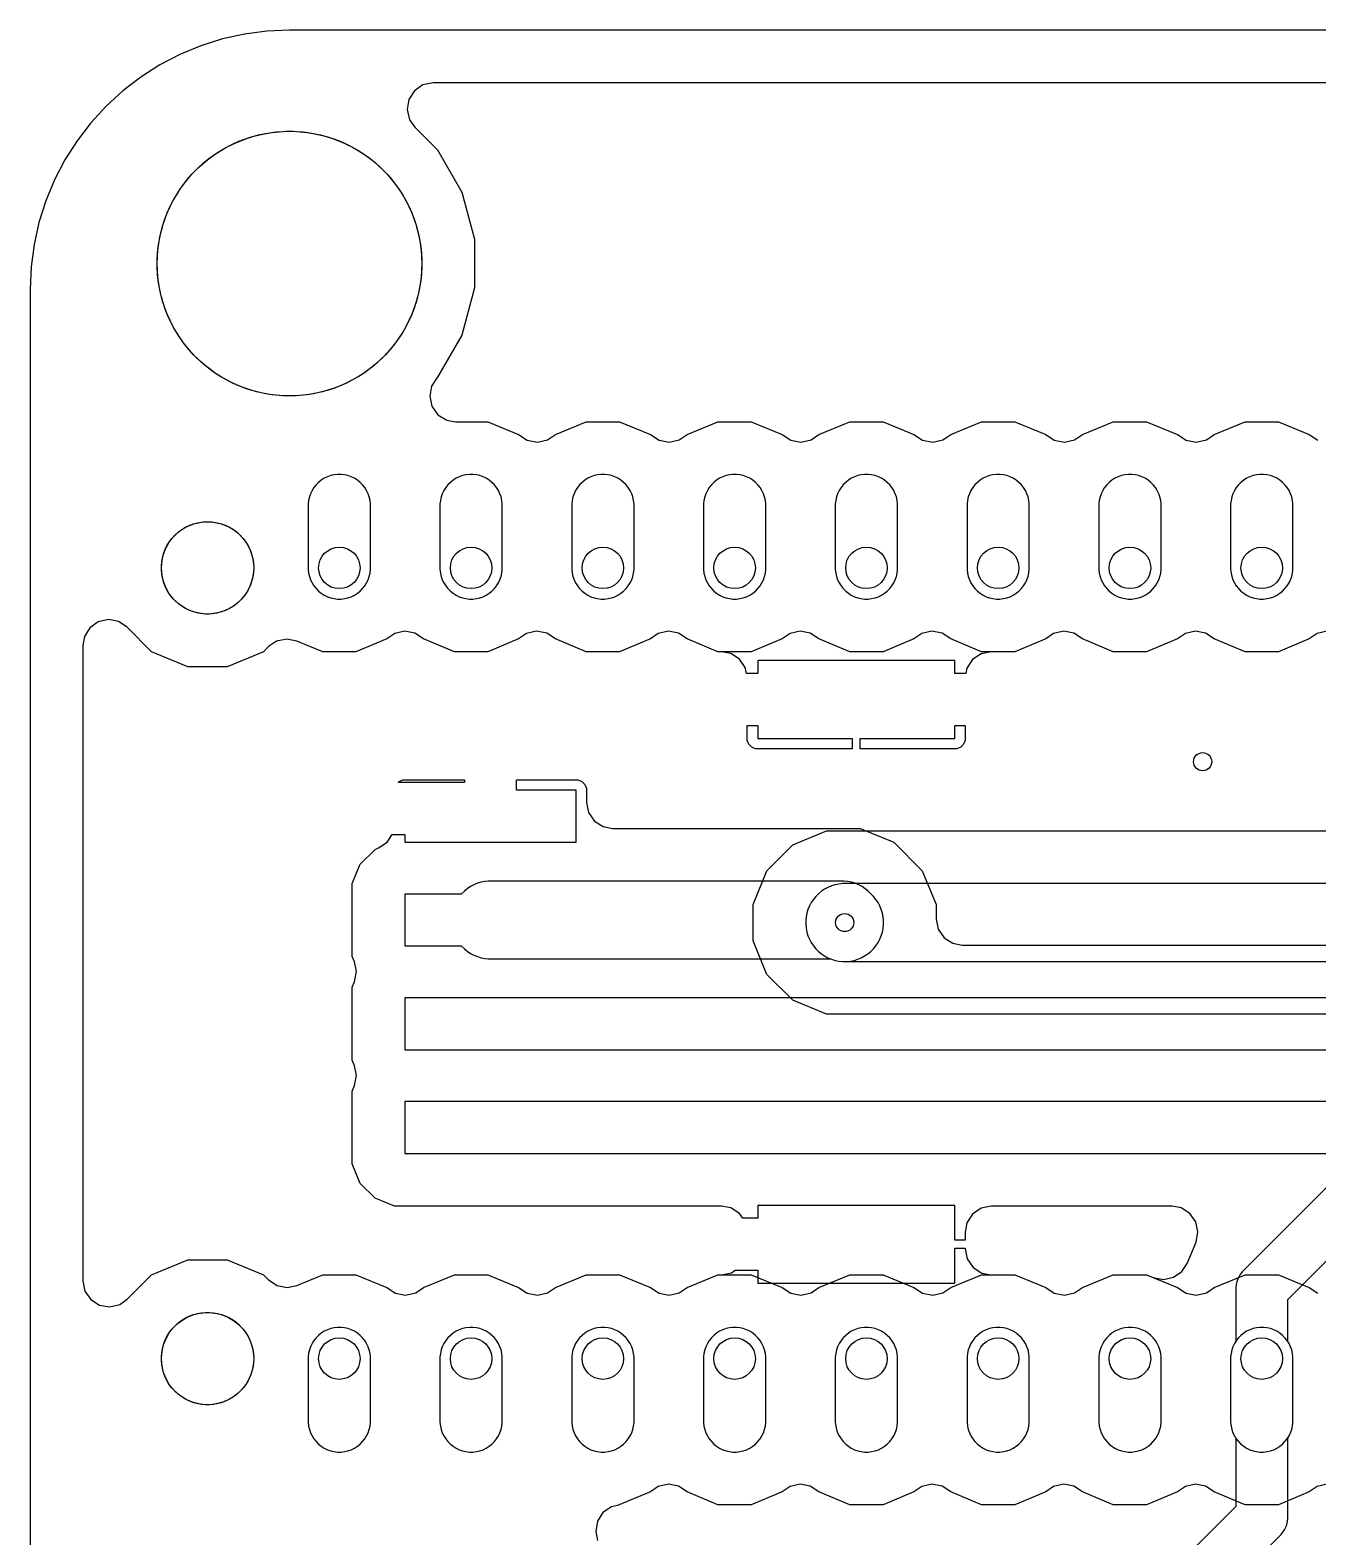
# Model space of a CAD drawing. Header units: millimetres. Extents: x 0 to 94.5, y 0 to 74.5.
# Drawn here: x 0 to 24.82, y 45.46 to 74.5 of the extents above; entities that cross this region are included whole.
import ezdxf

# ---------------------------------------------------------------- set-up
doc = ezdxf.new("R2010")
doc.units = ezdxf.units.MM

msp = doc.modelspace()

# ---------------------------------------------------------------- linework, layer by layer
at = {"layer": '16_copper'}
for points in [[(6.061, 63.544), (6.126, 63.559), (6.19, 63.581), (6.251, 63.61), (6.308, 63.646), (6.36, 63.688), (6.408, 63.736), (6.45, 63.789), (6.486, 63.846), (6.515, 63.906), (6.537, 63.97), (6.552, 64.036), (6.56, 64.103), (6.56, 65.37), (6.552, 65.437), (6.537, 65.503), (6.515, 65.566), (6.486, 65.627), (6.45, 65.684), (6.408, 65.737), (6.36, 65.784), (6.308, 65.826), (6.251, 65.862), (6.19, 65.892), (6.126, 65.914), (6.061, 65.929), (5.994, 65.936), (5.926, 65.936), (5.859, 65.929), (5.794, 65.914), (5.73, 65.892), (5.669, 65.862), (5.612, 65.826), (5.56, 65.784), (5.512, 65.737), (5.47, 65.684), (5.434, 65.627), (5.405, 65.566), (5.383, 65.503), (5.368, 65.437), (5.36, 65.37), (5.36, 64.103), (5.368, 64.036), (5.383, 63.97), (5.405, 63.906), (5.434, 63.846), (5.47, 63.789), (5.512, 63.736), (5.56, 63.688), (5.612, 63.646), (5.669, 63.61), (5.73, 63.581), (5.794, 63.559), (5.859, 63.544), (5.926, 63.536), (5.994, 63.536)], [(8.601, 63.544), (8.666, 63.559), (8.73, 63.581), (8.791, 63.61), (8.848, 63.646), (8.9, 63.688), (8.948, 63.736), (8.99, 63.789), (9.026, 63.846), (9.055, 63.906), (9.077, 63.97), (9.092, 64.036), (9.1, 64.103), (9.1, 65.37), (9.092, 65.437), (9.077, 65.503), (9.055, 65.566), (9.026, 65.627), (8.99, 65.684), (8.948, 65.737), (8.9, 65.784), (8.848, 65.826), (8.791, 65.862), (8.73, 65.892), (8.666, 65.914), (8.601, 65.929), (8.534, 65.936), (8.466, 65.936), (8.399, 65.929), (8.334, 65.914), (8.27, 65.892), (8.209, 65.862), (8.152, 65.826), (8.1, 65.784), (8.052, 65.737), (8.01, 65.684), (7.974, 65.627), (7.945, 65.566), (7.923, 65.503), (7.908, 65.437), (7.9, 65.37), (7.9, 64.103), (7.908, 64.036), (7.923, 63.97), (7.945, 63.906), (7.974, 63.846), (8.01, 63.789), (8.052, 63.736), (8.1, 63.688), (8.152, 63.646), (8.209, 63.61), (8.27, 63.581), (8.334, 63.559), (8.399, 63.544), (8.466, 63.536), (8.534, 63.536)], [(11.141, 63.544), (11.206, 63.559), (11.27, 63.581), (11.331, 63.61), (11.388, 63.646), (11.44, 63.688), (11.488, 63.736), (11.53, 63.789), (11.566, 63.846), (11.595, 63.906), (11.617, 63.97), (11.632, 64.036), (11.64, 64.103), (11.64, 65.37), (11.632, 65.437), (11.617, 65.503), (11.595, 65.566), (11.566, 65.627), (11.53, 65.684), (11.488, 65.737), (11.44, 65.784), (11.388, 65.826), (11.331, 65.862), (11.27, 65.892), (11.206, 65.914), (11.141, 65.929), (11.074, 65.936), (11.006, 65.936), (10.939, 65.929), (10.874, 65.914), (10.81, 65.892), (10.749, 65.862), (10.692, 65.826), (10.64, 65.784), (10.592, 65.737), (10.55, 65.684), (10.514, 65.627), (10.485, 65.566), (10.463, 65.503), (10.448, 65.437), (10.44, 65.37), (10.44, 64.103), (10.448, 64.036), (10.463, 63.97), (10.485, 63.906), (10.514, 63.846), (10.55, 63.789), (10.592, 63.736), (10.64, 63.688), (10.692, 63.646), (10.749, 63.61), (10.81, 63.581), (10.874, 63.559), (10.939, 63.544), (11.006, 63.536), (11.074, 63.536)], [(13.681, 63.544), (13.746, 63.559), (13.81, 63.581), (13.871, 63.61), (13.928, 63.646), (13.98, 63.688), (14.028, 63.736), (14.07, 63.789), (14.106, 63.846), (14.135, 63.906), (14.157, 63.97), (14.172, 64.036), (14.18, 64.103), (14.18, 65.37), (14.172, 65.437), (14.157, 65.503), (14.135, 65.566), (14.106, 65.627), (14.07, 65.684), (14.028, 65.737), (13.98, 65.784), (13.928, 65.826), (13.871, 65.862), (13.81, 65.892), (13.746, 65.914), (13.681, 65.929), (13.614, 65.936), (13.546, 65.936), (13.479, 65.929), (13.414, 65.914), (13.35, 65.892), (13.289, 65.862), (13.232, 65.826), (13.18, 65.784), (13.132, 65.737), (13.09, 65.684), (13.054, 65.627), (13.025, 65.566), (13.003, 65.503), (12.988, 65.437), (12.98, 65.37), (12.98, 64.103), (12.988, 64.036), (13.003, 63.97), (13.025, 63.906), (13.054, 63.846), (13.09, 63.789), (13.132, 63.736), (13.18, 63.688), (13.232, 63.646), (13.289, 63.61), (13.35, 63.581), (13.414, 63.559), (13.479, 63.544), (13.546, 63.536), (13.614, 63.536)], [(16.221, 63.544), (16.286, 63.559), (16.35, 63.581), (16.411, 63.61), (16.468, 63.646), (16.52, 63.688), (16.568, 63.736), (16.61, 63.789), (16.646, 63.846), (16.675, 63.906), (16.697, 63.97), (16.712, 64.036), (16.72, 64.103), (16.72, 65.37), (16.712, 65.437), (16.697, 65.503), (16.675, 65.566), (16.646, 65.627), (16.61, 65.684), (16.568, 65.737), (16.52, 65.784), (16.468, 65.826), (16.411, 65.862), (16.35, 65.892), (16.286, 65.914), (16.221, 65.929), (16.154, 65.936), (16.086, 65.936), (16.019, 65.929), (15.954, 65.914), (15.89, 65.892), (15.829, 65.862), (15.772, 65.826), (15.72, 65.784), (15.672, 65.737), (15.63, 65.684), (15.594, 65.627), (15.565, 65.566), (15.543, 65.503), (15.528, 65.437), (15.52, 65.37), (15.52, 64.103), (15.528, 64.036), (15.543, 63.97), (15.565, 63.906), (15.594, 63.846), (15.63, 63.789), (15.672, 63.736), (15.72, 63.688), (15.772, 63.646), (15.829, 63.61), (15.89, 63.581), (15.954, 63.559), (16.019, 63.544), (16.086, 63.536), (16.154, 63.536)], [(18.761, 63.544), (18.826, 63.559), (18.89, 63.581), (18.951, 63.61), (19.008, 63.646), (19.06, 63.688), (19.108, 63.736), (19.15, 63.789), (19.186, 63.846), (19.215, 63.906), (19.237, 63.97), (19.252, 64.036), (19.26, 64.103), (19.26, 65.37), (19.252, 65.437), (19.237, 65.503), (19.215, 65.566), (19.186, 65.627), (19.15, 65.684), (19.108, 65.737), (19.06, 65.784), (19.008, 65.826), (18.951, 65.862), (18.89, 65.892), (18.826, 65.914), (18.761, 65.929), (18.694, 65.936), (18.626, 65.936), (18.559, 65.929), (18.494, 65.914), (18.43, 65.892), (18.369, 65.862), (18.312, 65.826), (18.26, 65.784), (18.212, 65.737), (18.17, 65.684), (18.134, 65.627), (18.105, 65.566), (18.083, 65.503), (18.068, 65.437), (18.06, 65.37), (18.06, 64.103), (18.068, 64.036), (18.083, 63.97), (18.105, 63.906), (18.134, 63.846), (18.17, 63.789), (18.212, 63.736), (18.26, 63.688), (18.312, 63.646), (18.369, 63.61), (18.43, 63.581), (18.494, 63.559), (18.559, 63.544), (18.626, 63.536), (18.694, 63.536)], [(21.301, 63.544), (21.366, 63.559), (21.43, 63.581), (21.491, 63.61), (21.548, 63.646), (21.6, 63.688), (21.648, 63.736), (21.69, 63.789), (21.726, 63.846), (21.755, 63.906), (21.777, 63.97), (21.792, 64.036), (21.8, 64.103), (21.8, 65.37), (21.792, 65.437), (21.777, 65.503), (21.755, 65.566), (21.726, 65.627), (21.69, 65.684), (21.648, 65.737), (21.6, 65.784), (21.548, 65.826), (21.491, 65.862), (21.43, 65.892), (21.366, 65.914), (21.301, 65.929), (21.234, 65.936), (21.166, 65.936), (21.099, 65.929), (21.034, 65.914), (20.97, 65.892), (20.909, 65.862), (20.852, 65.826), (20.8, 65.784), (20.752, 65.737), (20.71, 65.684), (20.674, 65.627), (20.645, 65.566), (20.623, 65.503), (20.608, 65.437), (20.6, 65.37), (20.6, 64.103), (20.608, 64.036), (20.623, 63.97), (20.645, 63.906), (20.674, 63.846), (20.71, 63.789), (20.752, 63.736), (20.8, 63.688), (20.852, 63.646), (20.909, 63.61), (20.97, 63.581), (21.034, 63.559), (21.099, 63.544), (21.166, 63.536), (21.234, 63.536)], [(23.841, 63.544), (23.906, 63.559), (23.97, 63.581), (24.031, 63.61), (24.088, 63.646), (24.14, 63.688), (24.188, 63.736), (24.23, 63.789), (24.266, 63.846), (24.295, 63.906), (24.317, 63.97), (24.332, 64.036), (24.34, 64.103), (24.34, 65.37), (24.332, 65.437), (24.317, 65.503), (24.295, 65.566), (24.266, 65.627), (24.23, 65.684), (24.188, 65.737), (24.14, 65.784), (24.088, 65.826), (24.031, 65.862), (23.97, 65.892), (23.906, 65.914), (23.841, 65.929), (23.774, 65.936), (23.706, 65.936), (23.639, 65.929), (23.574, 65.914), (23.51, 65.892), (23.449, 65.862), (23.392, 65.826), (23.34, 65.784), (23.292, 65.737), (23.25, 65.684), (23.214, 65.627), (23.185, 65.566), (23.163, 65.503), (23.148, 65.437), (23.14, 65.37), (23.14, 64.103), (23.148, 64.036), (23.163, 63.97), (23.185, 63.906), (23.214, 63.846), (23.25, 63.789), (23.292, 63.736), (23.34, 63.688), (23.392, 63.646), (23.449, 63.61), (23.51, 63.581), (23.574, 63.559), (23.639, 63.544), (23.706, 63.536), (23.774, 63.536)], [(6.061, 47.104), (6.126, 47.119), (6.19, 47.141), (6.251, 47.17), (6.308, 47.206), (6.36, 47.248), (6.408, 47.296), (6.45, 47.349), (6.486, 47.406), (6.515, 47.466), (6.537, 47.53), (6.552, 47.596), (6.56, 47.663), (6.56, 48.93), (6.552, 48.997), (6.537, 49.063), (6.515, 49.126), (6.486, 49.187), (6.45, 49.244), (6.408, 49.297), (6.36, 49.344), (6.308, 49.386), (6.251, 49.422), (6.19, 49.452), (6.126, 49.474), (6.061, 49.489), (5.994, 49.496), (5.926, 49.496), (5.859, 49.489), (5.794, 49.474), (5.73, 49.452), (5.669, 49.422), (5.612, 49.386), (5.56, 49.344), (5.512, 49.297), (5.47, 49.244), (5.434, 49.187), (5.405, 49.126), (5.383, 49.063), (5.368, 48.997), (5.36, 48.93), (5.36, 47.663), (5.368, 47.596), (5.383, 47.53), (5.405, 47.466), (5.434, 47.406), (5.47, 47.349), (5.512, 47.296), (5.56, 47.248), (5.612, 47.206), (5.669, 47.17), (5.73, 47.141), (5.794, 47.119), (5.859, 47.104), (5.926, 47.096), (5.994, 47.096)], [(8.601, 47.104), (8.666, 47.119), (8.73, 47.141), (8.791, 47.17), (8.848, 47.206), (8.9, 47.248), (8.948, 47.296), (8.99, 47.349), (9.026, 47.406), (9.055, 47.466), (9.077, 47.53), (9.092, 47.596), (9.1, 47.663), (9.1, 48.93), (9.092, 48.997), (9.077, 49.063), (9.055, 49.126), (9.026, 49.187), (8.99, 49.244), (8.948, 49.297), (8.9, 49.344), (8.848, 49.386), (8.791, 49.422), (8.73, 49.452), (8.666, 49.474), (8.601, 49.489), (8.534, 49.496), (8.466, 49.496), (8.399, 49.489), (8.334, 49.474), (8.27, 49.452), (8.209, 49.422), (8.152, 49.386), (8.1, 49.344), (8.052, 49.297), (8.01, 49.244), (7.974, 49.187), (7.945, 49.126), (7.923, 49.063), (7.908, 48.997), (7.9, 48.93), (7.9, 47.663), (7.908, 47.596), (7.923, 47.53), (7.945, 47.466), (7.974, 47.406), (8.01, 47.349), (8.052, 47.296), (8.1, 47.248), (8.152, 47.206), (8.209, 47.17), (8.27, 47.141), (8.334, 47.119), (8.399, 47.104), (8.466, 47.096), (8.534, 47.096)], [(11.141, 47.104), (11.206, 47.119), (11.27, 47.141), (11.331, 47.17), (11.388, 47.206), (11.44, 47.248), (11.488, 47.296), (11.53, 47.349), (11.566, 47.406), (11.595, 47.466), (11.617, 47.53), (11.632, 47.596), (11.64, 47.663), (11.64, 48.93), (11.632, 48.997), (11.617, 49.063), (11.595, 49.126), (11.566, 49.187), (11.53, 49.244), (11.488, 49.297), (11.44, 49.344), (11.388, 49.386), (11.331, 49.422), (11.27, 49.452), (11.206, 49.474), (11.141, 49.489), (11.074, 49.496), (11.006, 49.496), (10.939, 49.489), (10.874, 49.474), (10.81, 49.452), (10.749, 49.422), (10.692, 49.386), (10.64, 49.344), (10.592, 49.297), (10.55, 49.244), (10.514, 49.187), (10.485, 49.126), (10.463, 49.063), (10.448, 48.997), (10.44, 48.93), (10.44, 47.663), (10.448, 47.596), (10.463, 47.53), (10.485, 47.466), (10.514, 47.406), (10.55, 47.349), (10.592, 47.296), (10.64, 47.248), (10.692, 47.206), (10.749, 47.17), (10.81, 47.141), (10.874, 47.119), (10.939, 47.104), (11.006, 47.096), (11.074, 47.096)], [(13.681, 47.104), (13.746, 47.119), (13.81, 47.141), (13.871, 47.17), (13.928, 47.206), (13.98, 47.248), (14.028, 47.296), (14.07, 47.349), (14.106, 47.406), (14.135, 47.466), (14.157, 47.53), (14.172, 47.596), (14.18, 47.663), (14.18, 48.93), (14.172, 48.997), (14.157, 49.063), (14.135, 49.126), (14.106, 49.187), (14.07, 49.244), (14.028, 49.297), (13.98, 49.344), (13.928, 49.386), (13.871, 49.422), (13.81, 49.452), (13.746, 49.474), (13.681, 49.489), (13.614, 49.496), (13.546, 49.496), (13.479, 49.489), (13.414, 49.474), (13.35, 49.452), (13.289, 49.422), (13.232, 49.386), (13.18, 49.344), (13.132, 49.297), (13.09, 49.244), (13.054, 49.187), (13.025, 49.126), (13.003, 49.063), (12.988, 48.997), (12.98, 48.93), (12.98, 47.663), (12.988, 47.596), (13.003, 47.53), (13.025, 47.466), (13.054, 47.406), (13.09, 47.349), (13.132, 47.296), (13.18, 47.248), (13.232, 47.206), (13.289, 47.17), (13.35, 47.141), (13.414, 47.119), (13.479, 47.104), (13.546, 47.096), (13.614, 47.096)], [(16.221, 47.104), (16.286, 47.119), (16.35, 47.141), (16.411, 47.17), (16.468, 47.206), (16.52, 47.248), (16.568, 47.296), (16.61, 47.349), (16.646, 47.406), (16.675, 47.466), (16.697, 47.53), (16.712, 47.596), (16.72, 47.663), (16.72, 48.93), (16.712, 48.997), (16.697, 49.063), (16.675, 49.126), (16.646, 49.187), (16.61, 49.244), (16.568, 49.297), (16.52, 49.344), (16.468, 49.386), (16.411, 49.422), (16.35, 49.452), (16.286, 49.474), (16.221, 49.489), (16.154, 49.496), (16.086, 49.496), (16.019, 49.489), (15.954, 49.474), (15.89, 49.452), (15.829, 49.422), (15.772, 49.386), (15.72, 49.344), (15.672, 49.297), (15.63, 49.244), (15.594, 49.187), (15.565, 49.126), (15.543, 49.063), (15.528, 48.997), (15.52, 48.93), (15.52, 47.663), (15.528, 47.596), (15.543, 47.53), (15.565, 47.466), (15.594, 47.406), (15.63, 47.349), (15.672, 47.296), (15.72, 47.248), (15.772, 47.206), (15.829, 47.17), (15.89, 47.141), (15.954, 47.119), (16.019, 47.104), (16.086, 47.096), (16.154, 47.096)], [(18.761, 47.104), (18.826, 47.119), (18.89, 47.141), (18.951, 47.17), (19.008, 47.206), (19.06, 47.248), (19.108, 47.296), (19.15, 47.349), (19.186, 47.406), (19.215, 47.466), (19.237, 47.53), (19.252, 47.596), (19.26, 47.663), (19.26, 48.93), (19.252, 48.997), (19.237, 49.063), (19.215, 49.126), (19.186, 49.187), (19.15, 49.244), (19.108, 49.297), (19.06, 49.344), (19.008, 49.386), (18.951, 49.422), (18.89, 49.452), (18.826, 49.474), (18.761, 49.489), (18.694, 49.496), (18.626, 49.496), (18.559, 49.489), (18.494, 49.474), (18.43, 49.452), (18.369, 49.422), (18.312, 49.386), (18.26, 49.344), (18.212, 49.297), (18.17, 49.244), (18.134, 49.187), (18.105, 49.126), (18.083, 49.063), (18.068, 48.997), (18.06, 48.93), (18.06, 47.663), (18.068, 47.596), (18.083, 47.53), (18.105, 47.466), (18.134, 47.406), (18.17, 47.349), (18.212, 47.296), (18.26, 47.248), (18.312, 47.206), (18.369, 47.17), (18.43, 47.141), (18.494, 47.119), (18.559, 47.104), (18.626, 47.096), (18.694, 47.096)], [(21.301, 47.104), (21.366, 47.119), (21.43, 47.141), (21.491, 47.17), (21.548, 47.206), (21.6, 47.248), (21.648, 47.296), (21.69, 47.349), (21.726, 47.406), (21.755, 47.466), (21.777, 47.53), (21.792, 47.596), (21.8, 47.663), (21.8, 48.93), (21.792, 48.997), (21.777, 49.063), (21.755, 49.126), (21.726, 49.187), (21.69, 49.244), (21.648, 49.297), (21.6, 49.344), (21.548, 49.386), (21.491, 49.422), (21.43, 49.452), (21.366, 49.474), (21.301, 49.489), (21.234, 49.496), (21.166, 49.496), (21.099, 49.489), (21.034, 49.474), (20.97, 49.452), (20.909, 49.422), (20.852, 49.386), (20.8, 49.344), (20.752, 49.297), (20.71, 49.244), (20.674, 49.187), (20.645, 49.126), (20.623, 49.063), (20.608, 48.997), (20.6, 48.93), (20.6, 47.663), (20.608, 47.596), (20.623, 47.53), (20.645, 47.466), (20.674, 47.406), (20.71, 47.349), (20.752, 47.296), (20.8, 47.248), (20.852, 47.206), (20.909, 47.17), (20.97, 47.141), (21.034, 47.119), (21.099, 47.104), (21.166, 47.096), (21.234, 47.096)]]:
    msp.add_lwpolyline(points, close=True, dxfattribs=at)
at = {"layer": '16_copper_5V'}
msp.add_lwpolyline([(16.097, 57.953), (16.036, 57.994), (15.971, 58.029), (15.903, 58.057), (15.832, 58.078), (15.76, 58.093), (15.687, 58.1), (8.837, 58.1), (8.764, 58.093), (8.692, 58.078), (8.621, 58.057), (8.553, 58.029), (8.488, 57.994), (8.427, 57.953), (8.37, 57.906), (8.318, 57.854), (8.314, 57.85), (7.224, 57.85), (7.224, 56.85), (8.314, 56.85), (8.318, 56.846), (8.37, 56.794), (8.427, 56.747), (8.488, 56.706), (8.553, 56.671), (8.621, 56.643), (8.692, 56.622), (8.764, 56.607), (8.837, 56.6), (15.43, 56.6), (15.447, 56.593), (15.518, 56.572), (15.59, 56.557), (15.663, 56.55), (15.737, 56.55), (15.81, 56.557), (15.882, 56.572), (15.953, 56.593), (16.021, 56.621), (16.086, 56.656), (16.147, 56.697), (16.204, 56.744), (16.256, 56.796), (16.303, 56.853), (16.344, 56.914), (16.379, 56.979), (16.407, 57.047), (16.428, 57.118), (16.443, 57.19), (16.45, 57.263), (16.45, 57.337), (16.443, 57.41), (16.428, 57.482), (16.407, 57.553), (16.379, 57.621), (16.344, 57.686), (16.303, 57.747), (16.256, 57.804), (16.154, 57.906)], close=True, dxfattribs=at)
at = {"layer": '16_copper_GND'}
for points in [[(89.5, 73.484), (7.766, 73.484), (7.571, 73.444), (7.407, 73.332), (7.3, 73.164), (7.266, 72.968), (7.312, 72.774), (7.413, 72.63), (7.854, 72.19), (8.323, 71.376), (8.566, 70.469), (8.566, 69.531), (8.323, 68.624), (7.854, 67.81), (7.849, 67.806), (7.739, 67.64), (7.703, 67.444), (7.745, 67.25), (7.86, 67.088), (8.03, 66.983), (8.202, 66.952), (8.821, 66.952), (9.415, 66.706), (9.416, 66.705), (9.582, 66.595), (9.778, 66.559), (9.972, 66.602), (10.124, 66.705), (10.125, 66.706), (10.719, 66.952), (11.361, 66.952), (11.955, 66.706), (11.956, 66.705), (12.122, 66.595), (12.318, 66.559), (12.512, 66.602), (12.664, 66.705), (12.665, 66.706), (13.259, 66.952), (13.901, 66.952), (14.495, 66.706), (14.496, 66.705), (14.662, 66.595), (14.858, 66.559), (15.052, 66.602), (15.204, 66.705), (15.205, 66.706), (15.799, 66.952), (16.441, 66.952), (17.035, 66.706), (17.036, 66.705), (17.202, 66.595), (17.398, 66.559), (17.592, 66.602), (17.744, 66.705), (17.745, 66.706), (18.339, 66.952), (18.981, 66.952), (19.575, 66.706), (19.576, 66.705), (19.742, 66.595), (19.938, 66.559), (20.132, 66.602), (20.284, 66.705), (20.285, 66.706), (20.879, 66.952), (21.521, 66.952), (22.115, 66.706), (22.116, 66.705), (22.282, 66.595), (22.478, 66.559), (22.672, 66.602), (22.824, 66.705), (22.825, 66.706), (23.419, 66.952), (24.061, 66.952), (24.655, 66.706), (24.656, 66.705), (24.822, 66.595)], [(25.002, 62.914), (24.808, 62.871), (24.656, 62.767), (24.655, 62.766), (24.061, 62.52), (23.419, 62.52), (22.825, 62.766), (22.824, 62.767), (22.658, 62.877), (22.462, 62.914), (22.268, 62.871), (22.116, 62.767), (22.115, 62.766), (21.521, 62.52), (20.879, 62.52), (20.285, 62.766), (20.284, 62.767), (20.118, 62.877), (19.922, 62.914), (19.728, 62.871), (19.576, 62.767), (19.575, 62.766), (18.981, 62.52), (18.524, 62.52), (18.329, 62.481), (18.165, 62.368), (18.058, 62.201), (18.039, 62.1), (17.824, 62.1), (17.824, 62.35), (14.024, 62.35), (14.024, 62.1), (13.808, 62.1), (13.784, 62.215), (13.672, 62.379), (13.504, 62.487), (13.324, 62.52), (13.259, 62.52), (12.665, 62.766), (12.664, 62.767), (12.498, 62.877), (12.302, 62.914), (12.108, 62.871), (11.956, 62.767), (11.955, 62.766), (11.361, 62.52), (10.719, 62.52), (10.125, 62.766), (10.124, 62.767), (9.958, 62.877), (9.762, 62.914), (9.568, 62.871), (9.416, 62.767), (9.415, 62.766), (8.821, 62.52), (8.179, 62.52), (7.585, 62.766), (7.584, 62.767), (7.418, 62.877), (7.222, 62.914), (7.028, 62.871), (6.876, 62.767), (6.875, 62.766), (6.281, 62.52), (5.639, 62.52), (5.141, 62.726), (4.945, 62.765), (4.751, 62.723), (4.596, 62.618), (4.499, 62.521), (3.799, 62.231), (3.041, 62.231), (2.341, 62.521), (1.87, 62.993), (1.704, 63.103), (1.508, 63.139), (1.314, 63.096), (1.151, 62.981), (1.047, 62.812), (1.016, 62.639), (1.016, 50.393), (1.056, 50.198), (1.168, 50.034), (1.336, 49.927), (1.532, 49.894), (1.726, 49.94), (1.87, 50.04), (2.341, 50.511), (3.041, 50.801), (3.799, 50.801), (4.499, 50.511), (4.596, 50.414), (4.762, 50.305), (4.957, 50.268), (5.141, 50.306), (5.639, 50.512), (6.281, 50.512), (6.875, 50.266), (6.876, 50.265), (7.042, 50.155), (7.238, 50.119), (7.432, 50.162), (7.584, 50.265), (7.585, 50.266), (8.179, 50.512), (8.821, 50.512), (9.415, 50.266), (9.416, 50.265), (9.582, 50.155), (9.778, 50.119), (9.972, 50.162), (10.124, 50.265), (10.125, 50.266), (10.719, 50.512), (11.361, 50.512), (11.955, 50.266), (11.956, 50.265), (12.122, 50.155), (12.318, 50.119), (12.512, 50.162), (12.664, 50.265), (12.665, 50.266), (13.259, 50.512), (13.324, 50.512), (13.519, 50.552), (13.589, 50.6), (14.024, 50.6), (14.024, 50.35), (17.824, 50.35), (17.824, 51.024), (18.024, 51.024), (18.024, 51.012), (18.064, 50.817), (18.176, 50.653), (18.344, 50.546), (18.524, 50.512), (18.981, 50.512), (19.575, 50.266), (19.576, 50.265), (19.742, 50.155), (19.938, 50.119), (20.132, 50.162), (20.284, 50.265), (20.285, 50.266), (20.879, 50.512), (21.521, 50.512), (21.649, 50.46), (21.844, 50.421), (22.039, 50.463), (22.202, 50.576), (22.302, 50.73), (22.473, 51.143), (22.511, 51.338), (22.47, 51.533), (22.356, 51.696), (22.188, 51.802), (22.011, 51.834), (18.524, 51.834), (18.329, 51.794), (18.165, 51.682), (18.058, 51.514), (18.024, 51.334), (18.024, 51.176), (17.824, 51.176), (17.824, 51.85), (14.024, 51.85), (14.024, 51.6), (13.736, 51.6), (13.672, 51.693), (13.504, 51.8), (13.324, 51.834), (7.022, 51.834), (6.648, 51.989), (6.363, 52.274), (6.208, 52.648), (6.208, 54.052), (6.252, 54.159), (6.29, 54.354), (6.252, 54.541), (6.208, 54.648), (6.208, 56.052), (6.252, 56.159), (6.29, 56.354), (6.252, 56.541), (6.208, 56.648), (6.208, 58.052), (6.363, 58.426), (6.648, 58.711), (6.715, 58.739), (6.88, 58.85), (6.978, 59), (7.224, 59), (7.224, 58.85), (10.524, 58.85), (10.524, 59.85), (9.374, 59.85), (9.374, 60.05), (10.564, 60.05), (10.637, 60.02), (10.694, 59.963), (10.724, 59.89), (10.724, 59.616), (10.764, 59.421), (10.876, 59.257), (11.044, 59.15), (11.224, 59.116), (16.001, 59.116), (16.65, 58.847), (17.197, 58.3), (17.466, 57.651), (17.466, 57.366), (17.506, 57.171), (17.618, 57.007), (17.786, 56.9), (17.966, 56.866), (30.015, 56.866)], [(25.002, 46.474), (24.808, 46.431), (24.656, 46.327), (24.655, 46.326), (24.061, 46.08), (23.419, 46.08), (22.825, 46.326), (22.824, 46.327), (22.658, 46.437), (22.462, 46.474), (22.268, 46.431), (22.116, 46.327), (22.115, 46.326), (21.521, 46.08), (20.879, 46.08), (20.285, 46.326), (20.284, 46.327), (20.118, 46.437), (19.922, 46.474), (19.728, 46.431), (19.576, 46.327), (19.575, 46.326), (18.981, 46.08), (18.339, 46.08), (17.745, 46.326), (17.744, 46.327), (17.578, 46.437), (17.382, 46.474), (17.188, 46.431), (17.036, 46.327), (17.035, 46.326), (16.441, 46.08), (15.799, 46.08), (15.205, 46.326), (15.204, 46.327), (15.038, 46.437), (14.842, 46.474), (14.648, 46.431), (14.496, 46.327), (14.495, 46.326), (13.901, 46.08), (13.259, 46.08), (12.665, 46.326), (12.664, 46.327), (12.498, 46.437), (12.302, 46.474), (12.108, 46.431), (11.956, 46.327), (11.955, 46.326), (11.324, 46.065), (11.206, 46.041), (11.041, 45.928), (10.934, 45.761), (10.901, 45.564), (10.939, 45.389)]]:
    msp.add_lwpolyline(points, dxfattribs=at)
for points in [[(13.984, 60.65), (13.911, 60.68), (13.854, 60.737), (13.824, 60.81), (13.824, 61.1), (14.024, 61.1), (14.024, 60.85), (15.848, 60.85), (15.848, 60.65)], [(16, 60.65), (16, 60.85), (17.824, 60.85), (17.824, 61.1), (18.024, 61.1), (18.024, 60.81), (17.994, 60.737), (17.937, 60.68), (17.864, 60.65)], [(7.091, 60), (7.111, 60.02), (7.184, 60.05), (8.374, 60.05), (8.374, 60)]]:
    msp.add_lwpolyline(points, close=True, dxfattribs=at)
at = {"layer": '16_copper_RX'}
msp.add_lwpolyline([(30.643, 55.85), (7.224, 55.85), (7.224, 54.85), (30.878, 54.85)], dxfattribs=at)
at = {"layer": '16_copper_SDA'}
msp.add_lwpolyline([(25.366, 52.573), (23.367, 50.574), (23.332, 50.53), (23.302, 50.482), (23.277, 50.432), (23.259, 50.379), (23.246, 50.324), (23.24, 50.268), (23.24, 49.228), (23.214, 49.187), (23.185, 49.126), (23.163, 49.063), (23.148, 48.997), (23.14, 48.93), (23.14, 47.663), (23.148, 47.596), (23.163, 47.53), (23.185, 47.466), (23.214, 47.406), (23.25, 47.349), (23.292, 47.296), (23.34, 47.248), (23.392, 47.206), (23.449, 47.17), (23.51, 47.141), (23.574, 47.119), (23.639, 47.104), (23.706, 47.096), (23.774, 47.096), (23.841, 47.104), (23.906, 47.119), (23.97, 47.141), (24.031, 47.17), (24.088, 47.206), (24.14, 47.248), (24.188, 47.296), (24.23, 47.349), (24.266, 47.406), (24.295, 47.466), (24.317, 47.53), (24.332, 47.596), (24.34, 47.663), (24.34, 48.93), (24.332, 48.997), (24.317, 49.063), (24.295, 49.126), (24.266, 49.187), (24.24, 49.228), (24.24, 50.033), (25.907, 51.7)], dxfattribs=at)
at = {"layer": '16_copper_TX'}
msp.add_lwpolyline([(30.527, 53.85), (7.224, 53.85), (7.224, 52.85), (30.762, 52.85)], dxfattribs=at)
at = {"layer": '1_copper'}
for points in [[(6.061, 63.544), (6.126, 63.559), (6.19, 63.581), (6.251, 63.61), (6.308, 63.646), (6.36, 63.688), (6.408, 63.736), (6.45, 63.789), (6.486, 63.846), (6.515, 63.906), (6.537, 63.97), (6.552, 64.036), (6.56, 64.103), (6.56, 65.37), (6.552, 65.437), (6.537, 65.503), (6.515, 65.566), (6.486, 65.627), (6.45, 65.684), (6.408, 65.737), (6.36, 65.784), (6.308, 65.826), (6.251, 65.862), (6.19, 65.892), (6.126, 65.914), (6.061, 65.929), (5.994, 65.936), (5.926, 65.936), (5.859, 65.929), (5.794, 65.914), (5.73, 65.892), (5.669, 65.862), (5.612, 65.826), (5.56, 65.784), (5.512, 65.737), (5.47, 65.684), (5.434, 65.627), (5.405, 65.566), (5.383, 65.503), (5.368, 65.437), (5.36, 65.37), (5.36, 64.103), (5.368, 64.036), (5.383, 63.97), (5.405, 63.906), (5.434, 63.846), (5.47, 63.789), (5.512, 63.736), (5.56, 63.688), (5.612, 63.646), (5.669, 63.61), (5.73, 63.581), (5.794, 63.559), (5.859, 63.544), (5.926, 63.536), (5.994, 63.536)], [(8.601, 63.544), (8.666, 63.559), (8.73, 63.581), (8.791, 63.61), (8.848, 63.646), (8.9, 63.688), (8.948, 63.736), (8.99, 63.789), (9.026, 63.846), (9.055, 63.906), (9.077, 63.97), (9.092, 64.036), (9.1, 64.103), (9.1, 65.37), (9.092, 65.437), (9.077, 65.503), (9.055, 65.566), (9.026, 65.627), (8.99, 65.684), (8.948, 65.737), (8.9, 65.784), (8.848, 65.826), (8.791, 65.862), (8.73, 65.892), (8.666, 65.914), (8.601, 65.929), (8.534, 65.936), (8.466, 65.936), (8.399, 65.929), (8.334, 65.914), (8.27, 65.892), (8.209, 65.862), (8.152, 65.826), (8.1, 65.784), (8.052, 65.737), (8.01, 65.684), (7.974, 65.627), (7.945, 65.566), (7.923, 65.503), (7.908, 65.437), (7.9, 65.37), (7.9, 64.103), (7.908, 64.036), (7.923, 63.97), (7.945, 63.906), (7.974, 63.846), (8.01, 63.789), (8.052, 63.736), (8.1, 63.688), (8.152, 63.646), (8.209, 63.61), (8.27, 63.581), (8.334, 63.559), (8.399, 63.544), (8.466, 63.536), (8.534, 63.536)], [(11.141, 63.544), (11.206, 63.559), (11.27, 63.581), (11.331, 63.61), (11.388, 63.646), (11.44, 63.688), (11.488, 63.736), (11.53, 63.789), (11.566, 63.846), (11.595, 63.906), (11.617, 63.97), (11.632, 64.036), (11.64, 64.103), (11.64, 65.37), (11.632, 65.437), (11.617, 65.503), (11.595, 65.566), (11.566, 65.627), (11.53, 65.684), (11.488, 65.737), (11.44, 65.784), (11.388, 65.826), (11.331, 65.862), (11.27, 65.892), (11.206, 65.914), (11.141, 65.929), (11.074, 65.936), (11.006, 65.936), (10.939, 65.929), (10.874, 65.914), (10.81, 65.892), (10.749, 65.862), (10.692, 65.826), (10.64, 65.784), (10.592, 65.737), (10.55, 65.684), (10.514, 65.627), (10.485, 65.566), (10.463, 65.503), (10.448, 65.437), (10.44, 65.37), (10.44, 64.103), (10.448, 64.036), (10.463, 63.97), (10.485, 63.906), (10.514, 63.846), (10.55, 63.789), (10.592, 63.736), (10.64, 63.688), (10.692, 63.646), (10.749, 63.61), (10.81, 63.581), (10.874, 63.559), (10.939, 63.544), (11.006, 63.536), (11.074, 63.536)], [(13.681, 63.544), (13.746, 63.559), (13.81, 63.581), (13.871, 63.61), (13.928, 63.646), (13.98, 63.688), (14.028, 63.736), (14.07, 63.789), (14.106, 63.846), (14.135, 63.906), (14.157, 63.97), (14.172, 64.036), (14.18, 64.103), (14.18, 65.37), (14.172, 65.437), (14.157, 65.503), (14.135, 65.566), (14.106, 65.627), (14.07, 65.684), (14.028, 65.737), (13.98, 65.784), (13.928, 65.826), (13.871, 65.862), (13.81, 65.892), (13.746, 65.914), (13.681, 65.929), (13.614, 65.936), (13.546, 65.936), (13.479, 65.929), (13.414, 65.914), (13.35, 65.892), (13.289, 65.862), (13.232, 65.826), (13.18, 65.784), (13.132, 65.737), (13.09, 65.684), (13.054, 65.627), (13.025, 65.566), (13.003, 65.503), (12.988, 65.437), (12.98, 65.37), (12.98, 64.103), (12.988, 64.036), (13.003, 63.97), (13.025, 63.906), (13.054, 63.846), (13.09, 63.789), (13.132, 63.736), (13.18, 63.688), (13.232, 63.646), (13.289, 63.61), (13.35, 63.581), (13.414, 63.559), (13.479, 63.544), (13.546, 63.536), (13.614, 63.536)], [(16.221, 63.544), (16.286, 63.559), (16.35, 63.581), (16.411, 63.61), (16.468, 63.646), (16.52, 63.688), (16.568, 63.736), (16.61, 63.789), (16.646, 63.846), (16.675, 63.906), (16.697, 63.97), (16.712, 64.036), (16.72, 64.103), (16.72, 65.37), (16.712, 65.437), (16.697, 65.503), (16.675, 65.566), (16.646, 65.627), (16.61, 65.684), (16.568, 65.737), (16.52, 65.784), (16.468, 65.826), (16.411, 65.862), (16.35, 65.892), (16.286, 65.914), (16.221, 65.929), (16.154, 65.936), (16.086, 65.936), (16.019, 65.929), (15.954, 65.914), (15.89, 65.892), (15.829, 65.862), (15.772, 65.826), (15.72, 65.784), (15.672, 65.737), (15.63, 65.684), (15.594, 65.627), (15.565, 65.566), (15.543, 65.503), (15.528, 65.437), (15.52, 65.37), (15.52, 64.103), (15.528, 64.036), (15.543, 63.97), (15.565, 63.906), (15.594, 63.846), (15.63, 63.789), (15.672, 63.736), (15.72, 63.688), (15.772, 63.646), (15.829, 63.61), (15.89, 63.581), (15.954, 63.559), (16.019, 63.544), (16.086, 63.536), (16.154, 63.536)], [(18.761, 63.544), (18.826, 63.559), (18.89, 63.581), (18.951, 63.61), (19.008, 63.646), (19.06, 63.688), (19.108, 63.736), (19.15, 63.789), (19.186, 63.846), (19.215, 63.906), (19.237, 63.97), (19.252, 64.036), (19.26, 64.103), (19.26, 65.37), (19.252, 65.437), (19.237, 65.503), (19.215, 65.566), (19.186, 65.627), (19.15, 65.684), (19.108, 65.737), (19.06, 65.784), (19.008, 65.826), (18.951, 65.862), (18.89, 65.892), (18.826, 65.914), (18.761, 65.929), (18.694, 65.936), (18.626, 65.936), (18.559, 65.929), (18.494, 65.914), (18.43, 65.892), (18.369, 65.862), (18.312, 65.826), (18.26, 65.784), (18.212, 65.737), (18.17, 65.684), (18.134, 65.627), (18.105, 65.566), (18.083, 65.503), (18.068, 65.437), (18.06, 65.37), (18.06, 64.103), (18.068, 64.036), (18.083, 63.97), (18.105, 63.906), (18.134, 63.846), (18.17, 63.789), (18.212, 63.736), (18.26, 63.688), (18.312, 63.646), (18.369, 63.61), (18.43, 63.581), (18.494, 63.559), (18.559, 63.544), (18.626, 63.536), (18.694, 63.536)], [(21.301, 63.544), (21.366, 63.559), (21.43, 63.581), (21.491, 63.61), (21.548, 63.646), (21.6, 63.688), (21.648, 63.736), (21.69, 63.789), (21.726, 63.846), (21.755, 63.906), (21.777, 63.97), (21.792, 64.036), (21.8, 64.103), (21.8, 65.37), (21.792, 65.437), (21.777, 65.503), (21.755, 65.566), (21.726, 65.627), (21.69, 65.684), (21.648, 65.737), (21.6, 65.784), (21.548, 65.826), (21.491, 65.862), (21.43, 65.892), (21.366, 65.914), (21.301, 65.929), (21.234, 65.936), (21.166, 65.936), (21.099, 65.929), (21.034, 65.914), (20.97, 65.892), (20.909, 65.862), (20.852, 65.826), (20.8, 65.784), (20.752, 65.737), (20.71, 65.684), (20.674, 65.627), (20.645, 65.566), (20.623, 65.503), (20.608, 65.437), (20.6, 65.37), (20.6, 64.103), (20.608, 64.036), (20.623, 63.97), (20.645, 63.906), (20.674, 63.846), (20.71, 63.789), (20.752, 63.736), (20.8, 63.688), (20.852, 63.646), (20.909, 63.61), (20.97, 63.581), (21.034, 63.559), (21.099, 63.544), (21.166, 63.536), (21.234, 63.536)], [(23.841, 63.544), (23.906, 63.559), (23.97, 63.581), (24.031, 63.61), (24.088, 63.646), (24.14, 63.688), (24.188, 63.736), (24.23, 63.789), (24.266, 63.846), (24.295, 63.906), (24.317, 63.97), (24.332, 64.036), (24.34, 64.103), (24.34, 65.37), (24.332, 65.437), (24.317, 65.503), (24.295, 65.566), (24.266, 65.627), (24.23, 65.684), (24.188, 65.737), (24.14, 65.784), (24.088, 65.826), (24.031, 65.862), (23.97, 65.892), (23.906, 65.914), (23.841, 65.929), (23.774, 65.936), (23.706, 65.936), (23.639, 65.929), (23.574, 65.914), (23.51, 65.892), (23.449, 65.862), (23.392, 65.826), (23.34, 65.784), (23.292, 65.737), (23.25, 65.684), (23.214, 65.627), (23.185, 65.566), (23.163, 65.503), (23.148, 65.437), (23.14, 65.37), (23.14, 64.103), (23.148, 64.036), (23.163, 63.97), (23.185, 63.906), (23.214, 63.846), (23.25, 63.789), (23.292, 63.736), (23.34, 63.688), (23.392, 63.646), (23.449, 63.61), (23.51, 63.581), (23.574, 63.559), (23.639, 63.544), (23.706, 63.536), (23.774, 63.536)], [(6.061, 47.104), (6.126, 47.119), (6.19, 47.141), (6.251, 47.17), (6.308, 47.206), (6.36, 47.248), (6.408, 47.296), (6.45, 47.349), (6.486, 47.406), (6.515, 47.466), (6.537, 47.53), (6.552, 47.596), (6.56, 47.663), (6.56, 48.93), (6.552, 48.997), (6.537, 49.063), (6.515, 49.126), (6.486, 49.187), (6.45, 49.244), (6.408, 49.297), (6.36, 49.344), (6.308, 49.386), (6.251, 49.422), (6.19, 49.452), (6.126, 49.474), (6.061, 49.489), (5.994, 49.496), (5.926, 49.496), (5.859, 49.489), (5.794, 49.474), (5.73, 49.452), (5.669, 49.422), (5.612, 49.386), (5.56, 49.344), (5.512, 49.297), (5.47, 49.244), (5.434, 49.187), (5.405, 49.126), (5.383, 49.063), (5.368, 48.997), (5.36, 48.93), (5.36, 47.663), (5.368, 47.596), (5.383, 47.53), (5.405, 47.466), (5.434, 47.406), (5.47, 47.349), (5.512, 47.296), (5.56, 47.248), (5.612, 47.206), (5.669, 47.17), (5.73, 47.141), (5.794, 47.119), (5.859, 47.104), (5.926, 47.096), (5.994, 47.096)], [(8.601, 47.104), (8.666, 47.119), (8.73, 47.141), (8.791, 47.17), (8.848, 47.206), (8.9, 47.248), (8.948, 47.296), (8.99, 47.349), (9.026, 47.406), (9.055, 47.466), (9.077, 47.53), (9.092, 47.596), (9.1, 47.663), (9.1, 48.93), (9.092, 48.997), (9.077, 49.063), (9.055, 49.126), (9.026, 49.187), (8.99, 49.244), (8.948, 49.297), (8.9, 49.344), (8.848, 49.386), (8.791, 49.422), (8.73, 49.452), (8.666, 49.474), (8.601, 49.489), (8.534, 49.496), (8.466, 49.496), (8.399, 49.489), (8.334, 49.474), (8.27, 49.452), (8.209, 49.422), (8.152, 49.386), (8.1, 49.344), (8.052, 49.297), (8.01, 49.244), (7.974, 49.187), (7.945, 49.126), (7.923, 49.063), (7.908, 48.997), (7.9, 48.93), (7.9, 47.663), (7.908, 47.596), (7.923, 47.53), (7.945, 47.466), (7.974, 47.406), (8.01, 47.349), (8.052, 47.296), (8.1, 47.248), (8.152, 47.206), (8.209, 47.17), (8.27, 47.141), (8.334, 47.119), (8.399, 47.104), (8.466, 47.096), (8.534, 47.096)], [(11.141, 47.104), (11.206, 47.119), (11.27, 47.141), (11.331, 47.17), (11.388, 47.206), (11.44, 47.248), (11.488, 47.296), (11.53, 47.349), (11.566, 47.406), (11.595, 47.466), (11.617, 47.53), (11.632, 47.596), (11.64, 47.663), (11.64, 48.93), (11.632, 48.997), (11.617, 49.063), (11.595, 49.126), (11.566, 49.187), (11.53, 49.244), (11.488, 49.297), (11.44, 49.344), (11.388, 49.386), (11.331, 49.422), (11.27, 49.452), (11.206, 49.474), (11.141, 49.489), (11.074, 49.496), (11.006, 49.496), (10.939, 49.489), (10.874, 49.474), (10.81, 49.452), (10.749, 49.422), (10.692, 49.386), (10.64, 49.344), (10.592, 49.297), (10.55, 49.244), (10.514, 49.187), (10.485, 49.126), (10.463, 49.063), (10.448, 48.997), (10.44, 48.93), (10.44, 47.663), (10.448, 47.596), (10.463, 47.53), (10.485, 47.466), (10.514, 47.406), (10.55, 47.349), (10.592, 47.296), (10.64, 47.248), (10.692, 47.206), (10.749, 47.17), (10.81, 47.141), (10.874, 47.119), (10.939, 47.104), (11.006, 47.096), (11.074, 47.096)], [(13.681, 47.104), (13.746, 47.119), (13.81, 47.141), (13.871, 47.17), (13.928, 47.206), (13.98, 47.248), (14.028, 47.296), (14.07, 47.349), (14.106, 47.406), (14.135, 47.466), (14.157, 47.53), (14.172, 47.596), (14.18, 47.663), (14.18, 48.93), (14.172, 48.997), (14.157, 49.063), (14.135, 49.126), (14.106, 49.187), (14.07, 49.244), (14.028, 49.297), (13.98, 49.344), (13.928, 49.386), (13.871, 49.422), (13.81, 49.452), (13.746, 49.474), (13.681, 49.489), (13.614, 49.496), (13.546, 49.496), (13.479, 49.489), (13.414, 49.474), (13.35, 49.452), (13.289, 49.422), (13.232, 49.386), (13.18, 49.344), (13.132, 49.297), (13.09, 49.244), (13.054, 49.187), (13.025, 49.126), (13.003, 49.063), (12.988, 48.997), (12.98, 48.93), (12.98, 47.663), (12.988, 47.596), (13.003, 47.53), (13.025, 47.466), (13.054, 47.406), (13.09, 47.349), (13.132, 47.296), (13.18, 47.248), (13.232, 47.206), (13.289, 47.17), (13.35, 47.141), (13.414, 47.119), (13.479, 47.104), (13.546, 47.096), (13.614, 47.096)], [(16.221, 47.104), (16.286, 47.119), (16.35, 47.141), (16.411, 47.17), (16.468, 47.206), (16.52, 47.248), (16.568, 47.296), (16.61, 47.349), (16.646, 47.406), (16.675, 47.466), (16.697, 47.53), (16.712, 47.596), (16.72, 47.663), (16.72, 48.93), (16.712, 48.997), (16.697, 49.063), (16.675, 49.126), (16.646, 49.187), (16.61, 49.244), (16.568, 49.297), (16.52, 49.344), (16.468, 49.386), (16.411, 49.422), (16.35, 49.452), (16.286, 49.474), (16.221, 49.489), (16.154, 49.496), (16.086, 49.496), (16.019, 49.489), (15.954, 49.474), (15.89, 49.452), (15.829, 49.422), (15.772, 49.386), (15.72, 49.344), (15.672, 49.297), (15.63, 49.244), (15.594, 49.187), (15.565, 49.126), (15.543, 49.063), (15.528, 48.997), (15.52, 48.93), (15.52, 47.663), (15.528, 47.596), (15.543, 47.53), (15.565, 47.466), (15.594, 47.406), (15.63, 47.349), (15.672, 47.296), (15.72, 47.248), (15.772, 47.206), (15.829, 47.17), (15.89, 47.141), (15.954, 47.119), (16.019, 47.104), (16.086, 47.096), (16.154, 47.096)], [(18.761, 47.104), (18.826, 47.119), (18.89, 47.141), (18.951, 47.17), (19.008, 47.206), (19.06, 47.248), (19.108, 47.296), (19.15, 47.349), (19.186, 47.406), (19.215, 47.466), (19.237, 47.53), (19.252, 47.596), (19.26, 47.663), (19.26, 48.93), (19.252, 48.997), (19.237, 49.063), (19.215, 49.126), (19.186, 49.187), (19.15, 49.244), (19.108, 49.297), (19.06, 49.344), (19.008, 49.386), (18.951, 49.422), (18.89, 49.452), (18.826, 49.474), (18.761, 49.489), (18.694, 49.496), (18.626, 49.496), (18.559, 49.489), (18.494, 49.474), (18.43, 49.452), (18.369, 49.422), (18.312, 49.386), (18.26, 49.344), (18.212, 49.297), (18.17, 49.244), (18.134, 49.187), (18.105, 49.126), (18.083, 49.063), (18.068, 48.997), (18.06, 48.93), (18.06, 47.663), (18.068, 47.596), (18.083, 47.53), (18.105, 47.466), (18.134, 47.406), (18.17, 47.349), (18.212, 47.296), (18.26, 47.248), (18.312, 47.206), (18.369, 47.17), (18.43, 47.141), (18.494, 47.119), (18.559, 47.104), (18.626, 47.096), (18.694, 47.096)], [(21.301, 47.104), (21.366, 47.119), (21.43, 47.141), (21.491, 47.17), (21.548, 47.206), (21.6, 47.248), (21.648, 47.296), (21.69, 47.349), (21.726, 47.406), (21.755, 47.466), (21.777, 47.53), (21.792, 47.596), (21.8, 47.663), (21.8, 48.93), (21.792, 48.997), (21.777, 49.063), (21.755, 49.126), (21.726, 49.187), (21.69, 49.244), (21.648, 49.297), (21.6, 49.344), (21.548, 49.386), (21.491, 49.422), (21.43, 49.452), (21.366, 49.474), (21.301, 49.489), (21.234, 49.496), (21.166, 49.496), (21.099, 49.489), (21.034, 49.474), (20.97, 49.452), (20.909, 49.422), (20.852, 49.386), (20.8, 49.344), (20.752, 49.297), (20.71, 49.244), (20.674, 49.187), (20.645, 49.126), (20.623, 49.063), (20.608, 48.997), (20.6, 48.93), (20.6, 47.663), (20.608, 47.596), (20.623, 47.53), (20.645, 47.466), (20.674, 47.406), (20.71, 47.349), (20.752, 47.296), (20.8, 47.248), (20.852, 47.206), (20.909, 47.17), (20.97, 47.141), (21.034, 47.119), (21.099, 47.104), (21.166, 47.096), (21.234, 47.096)]]:
    msp.add_lwpolyline(points, close=True, dxfattribs=at)
at = {"layer": '1_copper_5V'}
msp.add_lwpolyline([(35.637, 58.05), (15.663, 58.05), (15.59, 58.043), (15.518, 58.028), (15.447, 58.007), (15.379, 57.979), (15.314, 57.944), (15.253, 57.903), (15.196, 57.856), (15.144, 57.804), (15.097, 57.747), (15.056, 57.686), (15.021, 57.621), (14.993, 57.553), (14.972, 57.482), (14.957, 57.41), (14.95, 57.337), (14.95, 57.263), (14.957, 57.19), (14.972, 57.118), (14.993, 57.047), (15.021, 56.979), (15.056, 56.914), (15.097, 56.853), (15.144, 56.796), (15.196, 56.744), (15.253, 56.697), (15.314, 56.656), (15.379, 56.621), (15.447, 56.593), (15.518, 56.572), (15.59, 56.557), (15.663, 56.55), (35.289, 56.55)], dxfattribs=at)
at = {"layer": '1_copper_GND'}
for points in [[(89.5, 73.484), (7.766, 73.484), (7.571, 73.444), (7.407, 73.332), (7.3, 73.164), (7.266, 72.968), (7.312, 72.774), (7.413, 72.63), (7.854, 72.19), (8.323, 71.376), (8.566, 70.469), (8.566, 69.531), (8.323, 68.624), (7.854, 67.81), (7.849, 67.806), (7.739, 67.64), (7.703, 67.444), (7.745, 67.25), (7.86, 67.088), (8.03, 66.983), (8.202, 66.952), (8.821, 66.952), (9.415, 66.706), (9.416, 66.705), (9.582, 66.595), (9.778, 66.559), (9.972, 66.602), (10.124, 66.705), (10.125, 66.706), (10.719, 66.952), (11.361, 66.952), (11.955, 66.706), (11.956, 66.705), (12.122, 66.595), (12.318, 66.559), (12.512, 66.602), (12.664, 66.705), (12.665, 66.706), (13.259, 66.952), (13.901, 66.952), (14.495, 66.706), (14.496, 66.705), (14.662, 66.595), (14.858, 66.559), (15.052, 66.602), (15.204, 66.705), (15.205, 66.706), (15.799, 66.952), (16.441, 66.952), (17.035, 66.706), (17.036, 66.705), (17.202, 66.595), (17.398, 66.559), (17.592, 66.602), (17.744, 66.705), (17.745, 66.706), (18.339, 66.952), (18.981, 66.952), (19.575, 66.706), (19.576, 66.705), (19.742, 66.595), (19.938, 66.559), (20.132, 66.602), (20.284, 66.705), (20.285, 66.706), (20.879, 66.952), (21.521, 66.952), (22.115, 66.706), (22.116, 66.705), (22.282, 66.595), (22.478, 66.559), (22.672, 66.602), (22.824, 66.705), (22.825, 66.706), (23.419, 66.952), (24.061, 66.952), (24.655, 66.706), (24.656, 66.705), (24.822, 66.595)], [(25.002, 62.914), (24.808, 62.871), (24.656, 62.767), (24.655, 62.766), (24.061, 62.52), (23.419, 62.52), (22.825, 62.766), (22.824, 62.767), (22.658, 62.877), (22.462, 62.914), (22.268, 62.871), (22.116, 62.767), (22.115, 62.766), (21.521, 62.52), (20.879, 62.52), (20.285, 62.766), (20.284, 62.767), (20.118, 62.877), (19.922, 62.914), (19.728, 62.871), (19.576, 62.767), (19.575, 62.766), (18.981, 62.52), (18.339, 62.52), (17.745, 62.766), (17.744, 62.767), (17.578, 62.877), (17.382, 62.914), (17.188, 62.871), (17.036, 62.767), (17.035, 62.766), (16.441, 62.52), (15.799, 62.52), (15.205, 62.766), (15.204, 62.767), (15.038, 62.877), (14.842, 62.914), (14.648, 62.871), (14.496, 62.767), (14.495, 62.766), (13.901, 62.52), (13.259, 62.52), (12.665, 62.766), (12.664, 62.767), (12.498, 62.877), (12.302, 62.914), (12.108, 62.871), (11.956, 62.767), (11.955, 62.766), (11.361, 62.52), (10.719, 62.52), (10.125, 62.766), (10.124, 62.767), (9.958, 62.877), (9.762, 62.914), (9.568, 62.871), (9.416, 62.767), (9.415, 62.766), (8.821, 62.52), (8.179, 62.52), (7.585, 62.766), (7.584, 62.767), (7.418, 62.877), (7.222, 62.914), (7.028, 62.871), (6.876, 62.767), (6.875, 62.766), (6.281, 62.52), (5.639, 62.52), (5.141, 62.726), (4.945, 62.765), (4.751, 62.723), (4.596, 62.618), (4.499, 62.521), (3.799, 62.231), (3.041, 62.231), (2.341, 62.521), (1.87, 62.993), (1.704, 63.103), (1.508, 63.139), (1.314, 63.096), (1.151, 62.981), (1.047, 62.812), (1.016, 62.639), (1.016, 50.393), (1.056, 50.198), (1.168, 50.034), (1.336, 49.927), (1.532, 49.894), (1.726, 49.94), (1.87, 50.04), (2.341, 50.511), (3.041, 50.801), (3.799, 50.801), (4.499, 50.511), (4.596, 50.414), (4.762, 50.305), (4.957, 50.268), (5.141, 50.306), (5.639, 50.512), (6.281, 50.512), (6.875, 50.266), (6.876, 50.265), (7.042, 50.155), (7.238, 50.119), (7.432, 50.162), (7.584, 50.265), (7.585, 50.266), (8.179, 50.512), (8.821, 50.512), (9.415, 50.266), (9.416, 50.265), (9.582, 50.155), (9.778, 50.119), (9.972, 50.162), (10.124, 50.265), (10.125, 50.266), (10.719, 50.512), (11.361, 50.512), (11.955, 50.266), (11.956, 50.265), (12.122, 50.155), (12.318, 50.119), (12.512, 50.162), (12.664, 50.265), (12.665, 50.266), (13.259, 50.512), (13.901, 50.512), (14.495, 50.266), (14.496, 50.265), (14.662, 50.155), (14.858, 50.119), (15.052, 50.162), (15.204, 50.265), (15.205, 50.266), (15.799, 50.512), (16.441, 50.512), (17.035, 50.266), (17.036, 50.265), (17.202, 50.155), (17.398, 50.119), (17.592, 50.162), (17.744, 50.265), (17.745, 50.266), (18.339, 50.512), (18.981, 50.512), (19.575, 50.266), (19.576, 50.265), (19.742, 50.155), (19.938, 50.119), (20.132, 50.162), (20.284, 50.265), (20.285, 50.266), (20.879, 50.512), (21.521, 50.512), (22.115, 50.266), (22.116, 50.265), (22.282, 50.155), (22.478, 50.119), (22.672, 50.162), (22.824, 50.265), (22.825, 50.266), (23.419, 50.512), (24.061, 50.512), (24.655, 50.266), (24.656, 50.265), (24.822, 50.155)], [(34.661, 55.534), (15.349, 55.534), (14.7, 55.803), (14.203, 56.3), (13.934, 56.949), (13.934, 57.651), (14.203, 58.3), (14.7, 58.797), (15.349, 59.066), (35.951, 59.066)]]:
    msp.add_lwpolyline(points, dxfattribs=at)
at = {"layer": '1_copper_SDA'}
msp.add_lwpolyline([(9.334, 30.727), (24.113, 45.506), (24.148, 45.55), (24.178, 45.598), (24.203, 45.648), (24.221, 45.701), (24.234, 45.756), (24.24, 45.812), (24.24, 47.364), (24.266, 47.406), (24.295, 47.466), (24.317, 47.53), (24.332, 47.596), (24.34, 47.663), (24.34, 48.93), (24.332, 48.997), (24.317, 49.063), (24.295, 49.126), (24.266, 49.187), (24.23, 49.244), (24.188, 49.297), (24.14, 49.344), (24.088, 49.386), (24.031, 49.422), (23.97, 49.452), (23.906, 49.474), (23.841, 49.489), (23.774, 49.496), (23.706, 49.496), (23.639, 49.489), (23.574, 49.474), (23.51, 49.452), (23.449, 49.422), (23.392, 49.386), (23.34, 49.344), (23.292, 49.297), (23.25, 49.244), (23.214, 49.187), (23.185, 49.126), (23.163, 49.063), (23.148, 48.997), (23.14, 48.93), (23.14, 47.663), (23.148, 47.596), (23.163, 47.53), (23.185, 47.466), (23.214, 47.406), (23.24, 47.364), (23.24, 46.047), (8.793, 31.6)], dxfattribs=at)
at = {"layer": 'drills_NPTH'}
for centre, radius in [((5, 70), 2.55), ((3.42, 64.136), 0.889), ((3.42, 48.896), 0.889)]:
    msp.add_circle(centre, radius, dxfattribs=at)
at = {"layer": 'drills_PTH'}
for centre in [(5.96, 64.136), (8.5, 64.136), (11.04, 64.136), (13.58, 64.136), (16.12, 64.136), (18.66, 64.136), (21.2, 64.136), (23.74, 64.136), (5.96, 48.896), (8.5, 48.896), (11.04, 48.896), (13.58, 48.896), (16.12, 48.896), (18.66, 48.896), (21.2, 48.896), (23.74, 48.896)]:
    msp.add_circle(centre, 0.4, dxfattribs=at)
at = {"layer": 'drills_via_1_16'}
for centre in [(22.6, 60.4), (15.7, 57.3)]:
    msp.add_circle(centre, 0.175, dxfattribs=at)
at = {"layer": 'holes'}
for points in [[(7.55, 69.933), (7.543, 69.8), (7.529, 69.667), (7.508, 69.535), (7.48, 69.405), (7.446, 69.276), (7.405, 69.148), (7.357, 69.024), (7.302, 68.902), (7.242, 68.783), (7.175, 68.667), (7.102, 68.555), (7.024, 68.447), (6.94, 68.343), (6.85, 68.244), (6.756, 68.15), (6.657, 68.06), (6.553, 67.976), (6.445, 67.898), (6.333, 67.825), (6.217, 67.758), (6.098, 67.698), (5.976, 67.643), (5.852, 67.595), (5.724, 67.554), (5.595, 67.52), (5.465, 67.492), (5.333, 67.471), (5.2, 67.457), (5.067, 67.45), (4.933, 67.45), (4.8, 67.457), (4.667, 67.471), (4.535, 67.492), (4.405, 67.52), (4.276, 67.554), (4.149, 67.595), (4.024, 67.643), (3.902, 67.698), (3.783, 67.758), (3.667, 67.825), (3.555, 67.898), (3.447, 67.976), (3.343, 68.06), (3.244, 68.15), (3.15, 68.244), (3.06, 68.343), (2.976, 68.447), (2.898, 68.555), (2.825, 68.667), (2.758, 68.783), (2.698, 68.902), (2.643, 69.024), (2.595, 69.148), (2.554, 69.276), (2.52, 69.405), (2.492, 69.535), (2.471, 69.667), (2.457, 69.8), (2.45, 69.933), (2.45, 70.067), (2.457, 70.2), (2.471, 70.333), (2.492, 70.465), (2.52, 70.595), (2.554, 70.724), (2.595, 70.852), (2.643, 70.976), (2.698, 71.098), (2.758, 71.217), (2.825, 71.333), (2.898, 71.445), (2.976, 71.553), (3.06, 71.657), (3.15, 71.756), (3.244, 71.85), (3.343, 71.94), (3.447, 72.024), (3.555, 72.102), (3.667, 72.175), (3.783, 72.242), (3.902, 72.302), (4.024, 72.357), (4.149, 72.405), (4.276, 72.446), (4.405, 72.48), (4.535, 72.508), (4.667, 72.529), (4.8, 72.543), (4.933, 72.55), (5.067, 72.55), (5.2, 72.543), (5.333, 72.529), (5.465, 72.508), (5.595, 72.48), (5.724, 72.446), (5.852, 72.405), (5.976, 72.357), (6.098, 72.302), (6.217, 72.242), (6.333, 72.175), (6.445, 72.102), (6.553, 72.024), (6.657, 71.94), (6.756, 71.85), (6.85, 71.756), (6.94, 71.657), (7.024, 71.553), (7.102, 71.445), (7.175, 71.333), (7.242, 71.217), (7.302, 71.098), (7.357, 70.976), (7.405, 70.852), (7.446, 70.724), (7.48, 70.595), (7.508, 70.465), (7.529, 70.333), (7.543, 70.2), (7.55, 70.067), (7.55, 69.933)], [(4.309, 64.097), (4.302, 64.02), (4.289, 63.944), (4.269, 63.869), (4.242, 63.796), (4.209, 63.725), (4.17, 63.658), (4.126, 63.595), (4.076, 63.535), (4.021, 63.48), (3.962, 63.43), (3.898, 63.386), (3.831, 63.347), (3.761, 63.314), (3.688, 63.288), (3.613, 63.268), (3.536, 63.254), (3.459, 63.247), (3.381, 63.247), (3.304, 63.254), (3.227, 63.268), (3.152, 63.288), (3.079, 63.314), (3.009, 63.347), (2.942, 63.386), (2.878, 63.43), (2.819, 63.48), (2.764, 63.535), (2.714, 63.595), (2.67, 63.658), (2.631, 63.725), (2.598, 63.796), (2.571, 63.869), (2.551, 63.944), (2.538, 64.02), (2.531, 64.097), (2.531, 64.175), (2.538, 64.252), (2.551, 64.329), (2.571, 64.404), (2.598, 64.477), (2.631, 64.547), (2.67, 64.614), (2.714, 64.678), (2.764, 64.737), (2.819, 64.792), (2.878, 64.842), (2.942, 64.887), (3.009, 64.926), (3.079, 64.958), (3.152, 64.985), (3.227, 65.005), (3.304, 65.019), (3.381, 65.025), (3.459, 65.025), (3.536, 65.019), (3.613, 65.005), (3.688, 64.985), (3.761, 64.958), (3.831, 64.926), (3.898, 64.887), (3.962, 64.842), (4.021, 64.792), (4.076, 64.737), (4.126, 64.678), (4.17, 64.614), (4.209, 64.547), (4.242, 64.477), (4.269, 64.404), (4.289, 64.329), (4.302, 64.252), (4.309, 64.175), (4.309, 64.097)], [(4.309, 48.857), (4.302, 48.78), (4.289, 48.704), (4.269, 48.629), (4.242, 48.556), (4.209, 48.485), (4.17, 48.418), (4.126, 48.355), (4.076, 48.295), (4.021, 48.24), (3.962, 48.19), (3.898, 48.146), (3.831, 48.107), (3.761, 48.074), (3.688, 48.048), (3.613, 48.028), (3.536, 48.014), (3.459, 48.007), (3.381, 48.007), (3.304, 48.014), (3.227, 48.028), (3.152, 48.048), (3.079, 48.074), (3.009, 48.107), (2.942, 48.146), (2.878, 48.19), (2.819, 48.24), (2.764, 48.295), (2.714, 48.355), (2.67, 48.418), (2.631, 48.485), (2.598, 48.556), (2.571, 48.629), (2.551, 48.704), (2.538, 48.78), (2.531, 48.857), (2.531, 48.935), (2.538, 49.012), (2.551, 49.089), (2.571, 49.164), (2.598, 49.237), (2.631, 49.307), (2.67, 49.374), (2.714, 49.438), (2.764, 49.497), (2.819, 49.552), (2.878, 49.602), (2.942, 49.647), (3.009, 49.686), (3.079, 49.718), (3.152, 49.745), (3.227, 49.765), (3.304, 49.779), (3.381, 49.785), (3.459, 49.785), (3.536, 49.779), (3.613, 49.765), (3.688, 49.745), (3.761, 49.718), (3.831, 49.686), (3.898, 49.647), (3.962, 49.602), (4.021, 49.552), (4.076, 49.497), (4.126, 49.438), (4.17, 49.374), (4.209, 49.307), (4.242, 49.237), (4.269, 49.164), (4.289, 49.089), (4.302, 49.012), (4.309, 48.935), (4.309, 48.857)]]:
    msp.add_lwpolyline(points, close=True, dxfattribs=at)
at = {"layer": 'outline'}
msp.add_lwpolyline([(89.5, 74.5), (5, 74.5), (4.564, 74.481), (4.132, 74.424), (3.706, 74.33), (3.29, 74.198), (2.887, 74.032), (2.5, 73.83), (2.132, 73.596), (1.786, 73.33), (1.464, 73.036), (1.17, 72.714), (0.904, 72.368), (0.67, 72), (0.468, 71.613), (0.302, 71.21), (0.17, 70.794), (0.076, 70.368), (0.019, 69.936), (0, 69.5), (0, 45)], dxfattribs=at)

doc.saveas('drawing.dxf')
